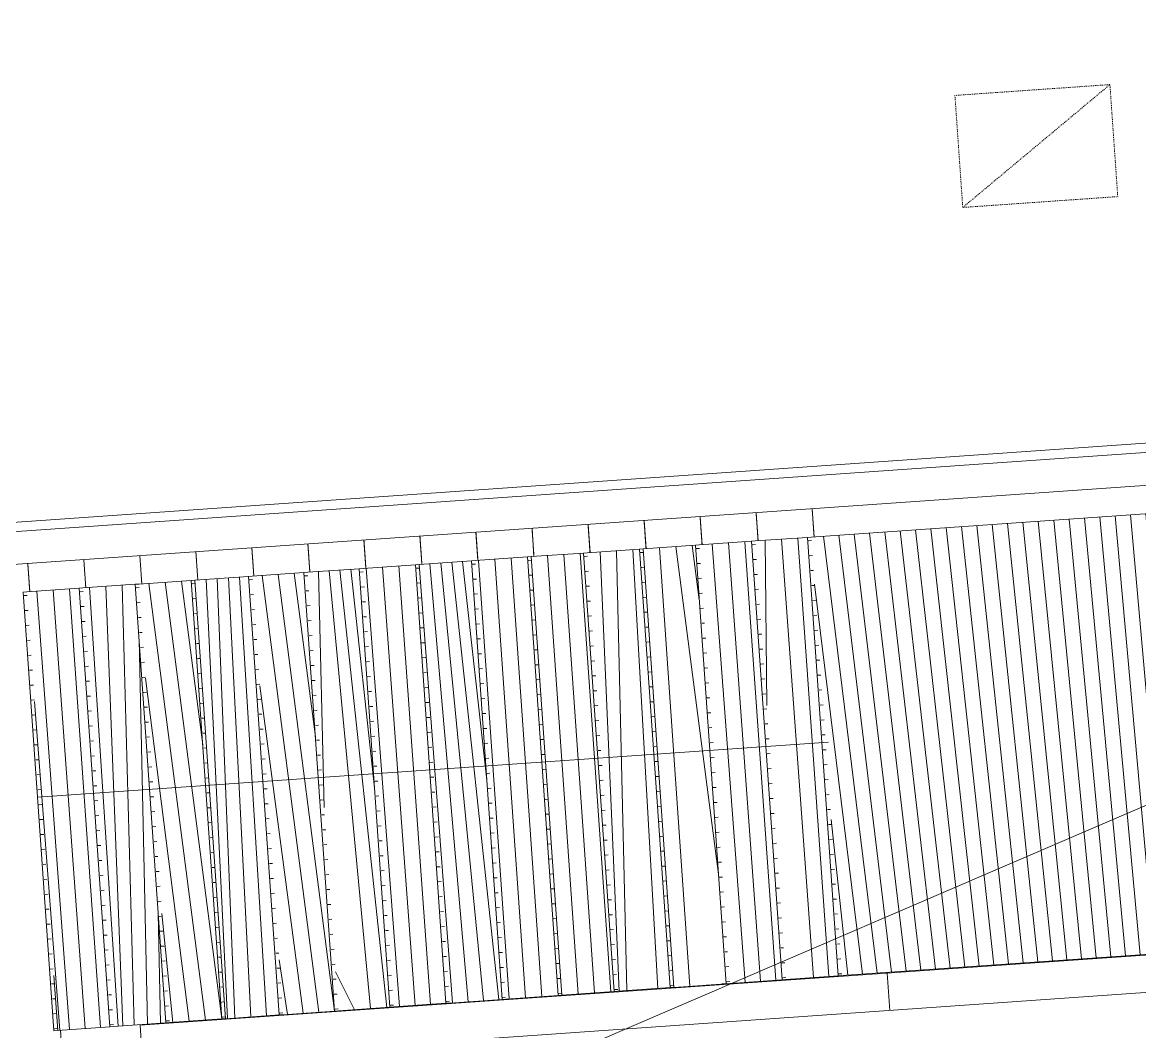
# Model space of a CAD drawing. Header units: millimetres. Extents: x 306 to 836129804, y -168137 to 818603917.
# Drawn here: x 833886409 to 833892377, y 817954050 to 817959443 of the extents above; entities that cross this region are included whole.
import ezdxf

# ---------------------------------------------------------------- set-up
doc = ezdxf.new("R2010")
doc.units = ezdxf.units.MM
doc.header["$LTSCALE"] = 3
doc.linetypes.add('Dash 1_16_', pattern=[3.175, 1.5875, -1.5875])
doc.linetypes.add('Overhead', pattern=[1.7999999999999998, 1.2, -0.6])
for name, color, linetype, lineweight in [('A-000-M_MASS', 251, 'Continuous', 13), ('A-010-M_LINE', 251, 'Continuous', 13), ('A-010-M_LINE_BEYOND', 251, 'Continuous', 13), ('A-242-M_STAIR', 251, 'Continuous', 13), ('A-340-M_RAILING', 251, 'Continuous', 13), ('A-770-ME_FFE_SA', 251, 'Continuous', 13), ('A-810-M_ROOMS', 251, 'Continuous', 13), ('Z-060-M_DETAIL', 253, 'Continuous', 5)]:
    doc.layers.add(name, color=color, linetype=linetype, lineweight=lineweight)
doc.layers.add('UAJ-00XREF', color=7, linetype='Continuous')
doc.layers.get('A-770-ME_FFE_SA').off()
pattern_1 = [(270, (-609.6, 28731.173), (80, 4.898587196589413e-15), [])]

# ---------------------------------------------------------------- blocks, each defined once
blk = doc.blocks.new('Top Rail Type - Top Rail_Internal_-14509061-0300')
at = {"layer": 'A-340-M_RAILING'}
for p, q in [((77300.37806078258, 31606.17304782708), (92817.04472744922, 31606.17304782708)), ((77350.37806078258, 31556.17304782708), (92817.04472744922, 31556.17304782708))]:
    blk.add_line(p, q, dxfattribs=at)
blk = doc.blocks.new('ARC_TFP_FS_HR_DISPLAY - ARC_TFP_FS_HR_800x600 _DEEP_-V5-0300')
at = {"layer": 'Z-060-M_DETAIL', "linetype": 'Dash 1_16_'}
for p, q in [((300.0000000000269, 29.99999999998654), (-299.9999999999745, 859.9999999999908)), ((300.0000000000254, 859.9999999999905), (-299.9999999999745, 859.9999999999894)), ((-299.9999999999745, 859.9999999999894), (-299.999999999973, 29.99999999998776)), ((300.0000000000269, 29.99999999998884), (300.0000000000254, 859.9999999999905)), ((-299.999999999973, 29.99999999998778), (300.0000000000269, 29.99999999998884))]:
    blk.add_line(p, q, dxfattribs=at)
blk = doc.blocks.new('FP_247-0300')
at = {"layer": 'A-000-M_MASS'}
for p, q in [((84833.07806416345, 31229.96327169451), (84833.07806416333, 28881.17304782884)), ((84837.28954155819, 31211.17304782883), (84853.07806416345, 31211.17304782883)), ((84837.28954155819, 31131.17304782885), (84853.07806416345, 31131.17304782885)), ((84837.28954155819, 31051.17304782887), (84853.07806416345, 31051.17304782887)), ((84837.28954155819, 30971.17304782885), (84853.07806416343, 30971.17304782885)), ((84837.28954155819, 30891.17304782883), (84853.07806416343, 30891.17304782883)), ((84837.28954155817, 30811.17304782885), (84853.07806416343, 30811.17304782885)), ((84837.28954155817, 30731.17304782883), (84853.07806416343, 30731.17304782883)), ((84837.28954155817, 30651.17304782882), (84853.07806416342, 30651.17304782882)), ((84837.28954155817, 30571.17304782884), (84853.07806416342, 30571.17304782884)), ((84837.28954155816, 30491.17304782886), (84853.07806416342, 30491.17304782886)), ((84837.28954155816, 30411.17304782884), (84853.07806416342, 30411.17304782884)), ((84837.28954155816, 30331.17304782886), (84853.07806416339, 30331.17304782886)), ((84837.28954155816, 30251.17304782884), (84853.07806416339, 30251.17304782884)), ((84837.28954155814, 30171.17304782886), (84853.07806416339, 30171.17304782882)), ((84837.28954155814, 30091.17304782884), (84853.07806416339, 30091.17304782884)), ((84837.28954155814, 30011.17304782882), (84853.07806416338, 30011.17304782882)), ((84837.28954155814, 29931.17304782884), (84853.07806416338, 29931.17304782884)), ((84837.28954155813, 29851.17304782886), (84853.07806416338, 29851.17304782886)), ((84837.28954155813, 29771.17304782884), (84853.07806416338, 29771.17304782884)), ((84837.28954155813, 29691.17304782886), (84853.07806416336, 29691.17304782886)), ((84837.28954155813, 29611.17304782884), (84853.07806416336, 29611.17304782884)), ((84837.28954155812, 29531.17304782883), (84853.07806416336, 29531.17304782883)), ((84837.28954155812, 29451.17304782885), (84853.07806416336, 29451.17304782885)), ((84837.28954155812, 29371.17304782883), (84853.07806416335, 29371.17304782883)), ((84837.28954155812, 29291.17304782882), (84853.07806416335, 29291.17304782882)), ((84837.28954155809, 29211.17304782883), (84853.07806416335, 29211.17304782883)), ((84837.28954155809, 29131.17304782885), (84853.07806416335, 29131.17304782885)), ((84837.28954155809, 29051.17304782883), (84853.07806416335, 29051.17304782883)), ((84837.28954155809, 28971.17304782885), (84853.07806416333, 28971.17304782885)), ((84837.28954155807, 28891.17304782884), (84853.07806416333, 28891.17304782884))]:
    blk.add_line(p, q, dxfattribs=at)
blk = doc.blocks.new('FP_248-0300')
at = {"layer": 'A-000-M_MASS'}
for p, q in [((85133.07806416343, 31229.96327169451), (85133.0780641633, 28881.17304782884)), ((85137.2895415582, 31211.17304782879), (85153.07806416345, 31211.17304782879)), ((85137.2895415582, 31131.17304782885), (85153.07806416343, 31131.17304782885)), ((85137.28954155817, 31051.17304782883), (85153.07806416343, 31051.17304782883)), ((85137.28954155817, 30971.17304782885), (85153.07806416343, 30971.17304782882)), ((85137.28954155817, 30891.17304782883), (85153.07806416343, 30891.17304782883)), ((85137.28954155817, 30811.17304782882), (85153.07806416342, 30811.17304782882)), ((85137.28954155816, 30731.17304782883), (85153.07806416342, 30731.17304782883)), ((85137.28954155816, 30651.17304782882), (85153.07806416342, 30651.17304782882)), ((85137.28954155816, 30571.1730478288), (85153.07806416342, 30571.1730478288)), ((85137.28954155816, 30491.17304782886), (85153.07806416339, 30491.17304782886)), ((85137.28954155816, 30411.17304782884), (85153.07806416339, 30411.17304782884)), ((85137.28954155814, 30331.17304782882), (85153.07806416339, 30331.17304782882)), ((85137.28954155814, 30251.17304782884), (85153.07806416339, 30251.17304782884)), ((85137.28954155814, 30171.17304782882), (85153.07806416338, 30171.17304782882)), ((85137.28954155814, 30091.1730478288), (85153.07806416338, 30091.1730478288)), ((85137.28954155813, 30011.17304782882), (85153.07806416338, 30011.17304782882)), ((85137.28954155813, 29931.17304782881), (85153.07806416338, 29931.17304782881)), ((85137.28954155813, 29851.17304782883), (85153.07806416336, 29851.17304782883)), ((85137.28954155813, 29771.17304782884), (85153.07806416336, 29771.17304782884)), ((85137.28954155812, 29691.17304782883), (85153.07806416336, 29691.17304782883)), ((85137.28954155812, 29611.17304782881), (85153.07806416336, 29611.17304782881)), ((85137.28954155812, 29531.17304782883), (85153.07806416335, 29531.17304782883)), ((85137.28954155812, 29451.17304782881), (85153.07806416335, 29451.17304782881)), ((85137.28954155812, 29371.1730478288), (85153.07806416335, 29371.1730478288)), ((85137.28954155812, 29291.17304782882), (85153.07806416335, 29291.17304782882)), ((85137.28954155812, 29211.17304782883), (85153.07806416333, 29211.17304782883)), ((85137.28954155812, 29131.17304782882), (85153.07806416333, 29131.17304782882)), ((85137.28954155809, 29051.17304782883), (85153.07806416333, 29051.17304782883)), ((85137.28954155809, 28971.17304782882), (85153.07806416333, 28971.17304782882)), ((85137.28954155809, 28891.1730478288), (85153.07806416329, 28891.1730478288))]:
    blk.add_line(p, q, dxfattribs=at)
blk = doc.blocks.new('FP_249-0300')
at = {"layer": 'A-000-M_MASS'}
for p, q in [((85433.07806416345, 31229.96327169451), (85433.07806416332, 28881.17304782884)), ((85437.28954155822, 31211.17304782879), (85453.07806416346, 31211.17304782879)), ((85437.28954155822, 31131.17304782881), (85453.07806416345, 31131.17304782881)), ((85437.2895415582, 31051.17304782883), (85453.07806416345, 31051.17304782883)), ((85437.2895415582, 30971.17304782882), (85453.07806416345, 30971.17304782882)), ((85437.2895415582, 30891.1730478288), (85453.07806416345, 30891.1730478288)), ((85437.2895415582, 30811.17304782882), (85453.07806416343, 30811.17304782882)), ((85437.28954155817, 30731.1730478288), (85453.07806416343, 30731.1730478288)), ((85437.28954155817, 30651.17304782878), (85453.07806416343, 30651.17304782878)), ((85437.28954155817, 30571.1730478288), (85453.07806416343, 30571.1730478288)), ((85437.28954155817, 30491.17304782882), (85453.07806416342, 30491.17304782882)), ((85437.28954155817, 30411.1730478288), (85453.07806416342, 30411.1730478288)), ((85437.28954155816, 30331.17304782882), (85453.07806416342, 30331.17304782882)), ((85437.28954155816, 30251.1730478288), (85453.07806416342, 30251.1730478288)), ((85437.28954155816, 30171.17304782879), (85453.0780641634, 30171.17304782879)), ((85437.28954155816, 30091.1730478288), (85453.0780641634, 30091.1730478288)), ((85437.28954155816, 30011.17304782879), (85453.0780641634, 30011.17304782879)), ((85437.28954155816, 29931.17304782877), (85453.0780641634, 29931.17304782877)), ((85437.28954155816, 29851.17304782883), (85453.07806416338, 29851.17304782883)), ((85437.28954155816, 29771.17304782881), (85453.07806416338, 29771.17304782881)), ((85437.28954155814, 29691.17304782879), (85453.07806416338, 29691.17304782879)), ((85437.28954155814, 29611.17304782881), (85453.07806416338, 29611.17304782881)), ((85437.28954155814, 29531.17304782879), (85453.07806416336, 29531.17304782879)), ((85437.28954155814, 29451.17304782881), (85453.07806416336, 29451.17304782881)), ((85437.28954155813, 29371.1730478288), (85453.07806416336, 29371.1730478288)), ((85437.28954155813, 29291.17304782878), (85453.07806416336, 29291.17304782878)), ((85437.28954155813, 29211.17304782883), (85453.07806416333, 29211.17304782883)), ((85437.28954155813, 29131.17304782882), (85453.07806416333, 29131.17304782882)), ((85437.28954155812, 29051.1730478288), (85453.07806416333, 29051.1730478288)), ((85437.28954155812, 28971.17304782882), (85453.07806416333, 28971.17304782882)), ((85437.28954155812, 28891.1730478288), (85453.07806416332, 28891.1730478288))]:
    blk.add_line(p, q, dxfattribs=at)
blk = doc.blocks.new('FP_250-0300')
at = {"layer": 'A-000-M_MASS'}
for p, q in [((85733.07806416342, 31229.96327169451), (85733.07806416332, 28881.17304782884)), ((85737.28954155822, 31211.17304782876), (85753.07806416345, 31211.17304782876)), ((85737.28954155822, 31131.17304782881), (85753.07806416343, 31131.17304782881)), ((85737.2895415582, 31051.1730478288), (85753.07806416343, 31051.1730478288)), ((85737.2895415582, 30971.17304782878), (85753.07806416343, 30971.17304782878)), ((85737.2895415582, 30891.1730478288), (85753.07806416343, 30891.1730478288)), ((85737.2895415582, 30811.17304782878), (85753.07806416342, 30811.17304782878)), ((85737.28954155819, 30731.1730478288), (85753.07806416342, 30731.1730478288)), ((85737.28954155819, 30651.17304782878), (85753.07806416342, 30651.17304782878)), ((85737.28954155819, 30571.17304782876), (85753.07806416342, 30571.17304782876)), ((85737.28954155819, 30491.17304782882), (85753.07806416338, 30491.17304782882)), ((85737.28954155819, 30411.1730478288), (85753.07806416338, 30411.1730478288)), ((85737.28954155816, 30331.17304782879), (85753.07806416338, 30331.17304782879)), ((85737.28954155816, 30251.1730478288), (85753.07806416338, 30251.1730478288)), ((85737.28954155816, 30171.17304782879), (85753.07806416336, 30171.17304782879)), ((85737.28954155816, 30091.17304782877), (85753.07806416336, 30091.17304782877)), ((85737.28954155814, 30011.17304782879), (85753.07806416336, 30011.17304782879)), ((85737.28954155814, 29931.17304782877), (85753.07806416336, 29931.17304782877)), ((85737.28954155814, 29851.17304782883), (85753.07806416335, 29851.17304782883)), ((85737.28954155814, 29771.17304782881), (85753.07806416335, 29771.17304782881)), ((85737.28954155813, 29691.17304782879), (85753.07806416335, 29691.17304782879)), ((85737.28954155813, 29611.17304782881), (85753.07806416335, 29611.17304782881)), ((85737.28954155813, 29531.17304782879), (85753.07806416333, 29531.17304782879)), ((85737.28954155813, 29451.17304782878), (85753.07806416333, 29451.17304782878)), ((85737.28954155812, 29371.1730478288), (85753.07806416333, 29371.1730478288)), ((85737.28954155812, 29291.17304782878), (85753.07806416333, 29291.17304782878)), ((85737.28954155812, 29211.1730478288), (85753.07806416332, 29211.1730478288)), ((85737.28954155812, 29131.17304782882), (85753.07806416332, 29131.17304782882)), ((85737.2895415581, 29051.1730478288), (85753.07806416332, 29051.1730478288)), ((85737.2895415581, 28971.17304782878), (85753.07806416332, 28971.17304782878)), ((85737.2895415581, 28891.1730478288), (85753.07806416329, 28891.1730478288))]:
    blk.add_line(p, q, dxfattribs=at)
blk = doc.blocks.new('FP_251-0300')
at = {"layer": 'A-000-M_MASS'}
for p, q in [((86040.17576531287, 31229.96327169451), (86040.17576531274, 28881.1730478288)), ((86044.38724270764, 31211.17304782876), (86060.17576531289, 31211.17304782876)), ((86044.38724270764, 31131.17304782878), (86060.17576531286, 31131.17304782878)), ((86044.38724270763, 31051.1730478288), (86060.17576531286, 31051.1730478288)), ((86044.38724270763, 30971.17304782878), (86060.17576531286, 30971.17304782878)), ((86044.38724270763, 30891.17304782876), (86060.17576531286, 30891.17304782876)), ((86044.38724270763, 30811.17304782878), (86060.17576531284, 30811.17304782878)), ((86044.38724270761, 30731.17304782876), (86060.17576531284, 30731.17304782876)), ((86044.38724270761, 30651.17304782878), (86060.17576531284, 30651.17304782878)), ((86044.38724270761, 30571.17304782876), (86060.17576531284, 30571.17304782876)), ((86044.38724270761, 30491.17304782878), (86060.17576531283, 30491.17304782878)), ((86044.38724270761, 30411.1730478288), (86060.17576531283, 30411.1730478288)), ((86044.3872427076, 30331.17304782879), (86060.17576531283, 30331.17304782879)), ((86044.3872427076, 30251.17304782877), (86060.17576531283, 30251.17304782877)), ((86044.3872427076, 30171.17304782879), (86060.17576531282, 30171.17304782879)), ((86044.3872427076, 30091.17304782877), (86060.17576531282, 30091.17304782877)), ((86044.38724270757, 30011.17304782875), (86060.17576531282, 30011.17304782875)), ((86044.38724270757, 29931.17304782877), (86060.17576531282, 29931.17304782877)), ((86044.38724270757, 29851.17304782879), (86060.1757653128, 29851.17304782879)), ((86044.38724270757, 29771.17304782878), (86060.1757653128, 29771.17304782878)), ((86044.38724270755, 29691.17304782879), (86060.1757653128, 29691.17304782879)), ((86044.38724270755, 29611.17304782878), (86060.1757653128, 29611.17304782878)), ((86044.38724270755, 29531.17304782876), (86060.17576531277, 29531.17304782876)), ((86044.38724270755, 29451.17304782878), (86060.17576531277, 29451.17304782878)), ((86044.38724270753, 29371.17304782876), (86060.17576531277, 29371.17304782876)), ((86044.38724270753, 29291.17304782875), (86060.17576531277, 29291.17304782875)), ((86044.38724270753, 29211.1730478288), (86060.17576531276, 29211.1730478288)), ((86044.38724270753, 29131.17304782878), (86060.17576531276, 29131.17304782878)), ((86044.38724270751, 29051.17304782876), (86060.17576531276, 29051.17304782876)), ((86044.38724270751, 28971.17304782878), (86060.17576531276, 28971.17304782878)), ((86044.38724270751, 28891.17304782877), (86060.17576531274, 28891.17304782877))]:
    blk.add_line(p, q, dxfattribs=at)
blk = doc.blocks.new('FP_252-0300')
at = {"layer": 'A-000-M_MASS'}
for p, q in [((86336.61359806938, 31229.96327169451), (86336.61359806923, 28881.1730478288)), ((86340.82507546413, 31211.17304782876), (86356.6135980694, 31211.17304782876)), ((86340.82507546413, 31131.17304782878), (86356.61359806938, 31131.17304782878)), ((86340.82507546413, 31051.17304782876), (86356.61359806938, 31051.17304782876)), ((86340.82507546413, 30971.17304782878), (86356.61359806938, 30971.17304782878)), ((86340.82507546413, 30891.17304782876), (86356.61359806938, 30891.17304782876)), ((86340.82507546413, 30811.17304782875), (86356.61359806935, 30811.17304782875)), ((86340.82507546412, 30731.17304782876), (86356.61359806935, 30731.17304782876)), ((86340.82507546412, 30651.17304782875), (86356.61359806935, 30651.17304782875)), ((86340.82507546412, 30571.17304782873), (86356.61359806935, 30571.17304782873)), ((86340.82507546412, 30491.17304782878), (86356.61359806934, 30491.17304782878)), ((86340.82507546412, 30411.17304782877), (86356.61359806934, 30411.17304782877)), ((86340.8250754641, 30331.17304782875), (86356.61359806934, 30331.17304782875)), ((86340.8250754641, 30251.17304782877), (86356.61359806934, 30251.17304782877)), ((86340.8250754641, 30171.17304782875), (86356.61359806932, 30171.17304782875)), ((86340.8250754641, 30091.17304782874), (86356.61359806932, 30091.17304782874)), ((86340.82507546409, 30011.17304782875), (86356.61359806932, 30011.17304782875)), ((86340.82507546409, 29931.17304782874), (86356.61359806932, 29931.17304782874)), ((86340.82507546409, 29851.17304782876), (86356.6135980693, 29851.17304782876)), ((86340.82507546409, 29771.17304782878), (86356.6135980693, 29771.17304782878)), ((86340.82507546408, 29691.17304782876), (86356.6135980693, 29691.17304782876)), ((86340.82507546408, 29611.17304782874), (86356.6135980693, 29611.17304782874)), ((86340.82507546408, 29531.17304782876), (86356.61359806929, 29531.17304782876)), ((86340.82507546408, 29451.17304782874), (86356.61359806929, 29451.17304782874)), ((86340.82507546405, 29371.17304782873), (86356.61359806929, 29371.17304782873)), ((86340.82507546405, 29291.17304782875), (86356.61359806929, 29291.17304782875)), ((86340.82507546405, 29211.17304782876), (86356.61359806925, 29211.17304782876)), ((86340.82507546405, 29131.17304782878), (86356.61359806925, 29131.17304782878)), ((86340.82507546403, 29051.17304782876), (86356.61359806925, 29051.17304782876)), ((86340.82507546403, 28971.17304782875), (86356.61359806925, 28971.17304782875)), ((86340.82507546403, 28891.17304782877), (86356.61359806923, 28891.17304782877))]:
    blk.add_line(p, q, dxfattribs=at)
blk = doc.blocks.new('FP_253-0300')
at = {"layer": 'A-000-M_MASS'}
for p, q in [((86633.07806416345, 31229.96327169451), (86633.07806416332, 28881.17304782877)), ((86637.28954155822, 31211.17304782872), (86653.07806416343, 31211.17304782872)), ((86637.28954155822, 31131.17304782874), (86653.07806416343, 31131.17304782874)), ((86637.2895415582, 31051.17304782876), (86653.07806416343, 31051.17304782876)), ((86637.2895415582, 30971.17304782875), (86653.07806416343, 30971.17304782875)), ((86637.2895415582, 30891.17304782873), (86653.07806416343, 30891.17304782873)), ((86637.2895415582, 30811.17304782875), (86653.07806416342, 30811.17304782875)), ((86637.28954155819, 30731.17304782873), (86653.07806416342, 30731.17304782873)), ((86637.28954155819, 30651.17304782875), (86653.07806416342, 30651.17304782871)), ((86637.28954155819, 30571.17304782873), (86653.07806416342, 30571.17304782873)), ((86637.28954155819, 30491.17304782875), (86653.0780641634, 30491.17304782875)), ((86637.28954155819, 30411.17304782877), (86653.0780641634, 30411.17304782877)), ((86637.28954155817, 30331.17304782875), (86653.0780641634, 30331.17304782875)), ((86637.28954155817, 30251.17304782874), (86653.0780641634, 30251.17304782874)), ((86637.28954155817, 30171.17304782875), (86653.07806416339, 30171.17304782875)), ((86637.28954155817, 30091.17304782874), (86653.07806416339, 30091.17304782874)), ((86637.28954155814, 30011.17304782872), (86653.07806416339, 30011.17304782872)), ((86637.28954155814, 29931.17304782874), (86653.07806416339, 29931.17304782874)), ((86637.28954155814, 29851.17304782876), (86653.07806416336, 29851.17304782876)), ((86637.28954155814, 29771.17304782874), (86653.07806416336, 29771.17304782874)), ((86637.28954155813, 29691.17304782876), (86653.07806416336, 29691.17304782876)), ((86637.28954155813, 29611.17304782874), (86653.07806416336, 29611.17304782874)), ((86637.28954155813, 29531.17304782876), (86653.07806416335, 29531.17304782876)), ((86637.28954155813, 29451.17304782874), (86653.07806416335, 29451.17304782874)), ((86637.28954155812, 29371.17304782873), (86653.07806416335, 29371.17304782873)), ((86637.28954155812, 29291.17304782875), (86653.07806416335, 29291.17304782875)), ((86637.28954155812, 29211.17304782876), (86653.07806416333, 29211.17304782876)), ((86637.28954155812, 29131.17304782875), (86653.07806416333, 29131.17304782875)), ((86637.2895415581, 29051.17304782876), (86653.07806416333, 29051.17304782876)), ((86637.2895415581, 28971.17304782875), (86653.07806416333, 28971.17304782875)), ((86637.2895415581, 28891.17304782873), (86653.07806416332, 28891.17304782873))]:
    blk.add_line(p, q, dxfattribs=at)
blk = doc.blocks.new('FP_254-0300')
at = {"layer": 'A-000-M_MASS'}
for p, q in [((86933.07806416342, 31229.96327169451), (86933.0780641633, 28881.17304782877)), ((86937.2895415582, 31211.17304782872), (86953.07806416343, 31211.17304782872)), ((86937.2895415582, 31131.17304782874), (86953.07806416342, 31131.17304782874)), ((86937.28954155819, 31051.17304782873), (86953.07806416342, 31051.17304782873)), ((86937.28954155819, 30971.17304782875), (86953.07806416342, 30971.17304782875)), ((86937.28954155819, 30891.17304782873), (86953.07806416342, 30891.17304782873)), ((86937.28954155819, 30811.17304782871), (86953.0780641634, 30811.17304782871)), ((86937.28954155817, 30731.17304782873), (86953.0780641634, 30731.17304782873)), ((86937.28954155817, 30651.17304782871), (86953.0780641634, 30651.17304782871)), ((86937.28954155817, 30571.1730478287), (86953.0780641634, 30571.1730478287)), ((86937.28954155817, 30491.17304782875), (86953.07806416339, 30491.17304782875)), ((86937.28954155817, 30411.17304782873), (86953.07806416339, 30411.17304782873)), ((86937.28954155814, 30331.17304782875), (86953.07806416339, 30331.17304782875)), ((86937.28954155814, 30251.17304782874), (86953.07806416339, 30251.17304782874)), ((86937.28954155814, 30171.17304782872), (86953.07806416338, 30171.17304782872)), ((86937.28954155814, 30091.17304782874), (86953.07806416338, 30091.17304782874)), ((86937.28954155813, 30011.17304782872), (86953.07806416338, 30011.17304782872)), ((86937.28954155813, 29931.1730478287), (86953.07806416338, 29931.1730478287)), ((86937.28954155813, 29851.17304782876), (86953.07806416335, 29851.17304782876)), ((86937.28954155813, 29771.17304782874), (86953.07806416335, 29771.17304782874)), ((86937.28954155812, 29691.17304782872), (86953.07806416335, 29691.17304782872)), ((86937.28954155812, 29611.17304782874), (86953.07806416335, 29611.17304782874)), ((86937.28954155812, 29531.17304782872), (86953.07806416333, 29531.17304782872)), ((86937.28954155812, 29451.17304782871), (86953.07806416333, 29451.17304782871)), ((86937.2895415581, 29371.17304782873), (86953.07806416333, 29371.17304782873)), ((86937.2895415581, 29291.17304782871), (86953.07806416333, 29291.17304782871)), ((86937.2895415581, 29211.17304782873), (86953.07806416332, 29211.17304782873)), ((86937.2895415581, 29131.17304782875), (86953.07806416332, 29131.17304782875)), ((86937.28954155809, 29051.17304782873), (86953.07806416332, 29051.17304782873)), ((86937.28954155809, 28971.17304782871), (86953.07806416332, 28971.17304782871)), ((86937.28954155809, 28891.17304782873), (86953.0780641633, 28891.17304782873))]:
    blk.add_line(p, q, dxfattribs=at)
blk = doc.blocks.new('FP_255-0300')
at = {"layer": 'A-000-M_MASS'}
for p, q in [((87233.07806416345, 31229.96327169451), (87233.07806416332, 28881.17304782874)), ((87237.28954155822, 31211.17304782872), (87253.07806416346, 31211.17304782872)), ((87237.28954155822, 31131.17304782874), (87253.07806416343, 31131.17304782874)), ((87237.2895415582, 31051.17304782873), (87253.07806416343, 31051.17304782873)), ((87237.2895415582, 30971.17304782871), (87253.07806416343, 30971.17304782871)), ((87237.2895415582, 30891.17304782873), (87253.07806416343, 30891.17304782873)), ((87237.2895415582, 30811.17304782871), (87253.07806416342, 30811.17304782871)), ((87237.28954155819, 30731.1730478287), (87253.07806416342, 30731.1730478287)), ((87237.28954155819, 30651.17304782871), (87253.07806416342, 30651.17304782871)), ((87237.28954155819, 30571.1730478287), (87253.07806416342, 30571.1730478287)), ((87237.28954155819, 30491.17304782871), (87253.0780641634, 30491.17304782871)), ((87237.28954155819, 30411.17304782873), (87253.0780641634, 30411.17304782873)), ((87237.28954155817, 30331.17304782872), (87253.0780641634, 30331.17304782872)), ((87237.28954155817, 30251.1730478287), (87253.0780641634, 30251.1730478287)), ((87237.28954155817, 30171.17304782872), (87253.07806416339, 30171.17304782872)), ((87237.28954155817, 30091.1730478287), (87253.07806416339, 30091.1730478287)), ((87237.28954155816, 30011.17304782868), (87253.07806416339, 30011.17304782868)), ((87237.28954155816, 29931.1730478287), (87253.07806416339, 29931.1730478287)), ((87237.28954155816, 29851.17304782872), (87253.07806416338, 29851.17304782872)), ((87237.28954155816, 29771.17304782871), (87253.07806416338, 29771.17304782871)), ((87237.28954155813, 29691.17304782872), (87253.07806416338, 29691.17304782872)), ((87237.28954155813, 29611.17304782871), (87253.07806416338, 29611.17304782871)), ((87237.28954155813, 29531.17304782869), (87253.07806416335, 29531.17304782869)), ((87237.28954155813, 29451.17304782871), (87253.07806416335, 29451.17304782871)), ((87237.28954155812, 29371.17304782869), (87253.07806416335, 29371.17304782869)), ((87237.28954155812, 29291.17304782868), (87253.07806416335, 29291.17304782868)), ((87237.28954155812, 29211.17304782873), (87253.07806416333, 29211.17304782873)), ((87237.28954155812, 29131.17304782871), (87253.07806416333, 29131.17304782871)), ((87237.2895415581, 29051.17304782873), (87253.07806416333, 29051.17304782873)), ((87237.2895415581, 28971.17304782871), (87253.07806416333, 28971.17304782871)), ((87237.2895415581, 28891.1730478287), (87253.07806416332, 28891.1730478287))]:
    blk.add_line(p, q, dxfattribs=at)
blk = doc.blocks.new('FP_256-0300')
at = {"layer": 'A-000-M_MASS'}
for p, q in [((87533.07806416343, 31229.96327169451), (87533.0780641633, 28881.17304782874)), ((87537.2895415582, 31211.17304782872), (87553.07806416343, 31211.17304782872)), ((87537.2895415582, 31131.17304782871), (87553.07806416342, 31131.17304782871)), ((87537.28954155819, 31051.17304782869), (87553.07806416342, 31051.17304782869)), ((87537.28954155819, 30971.17304782871), (87553.07806416342, 30971.17304782871)), ((87537.28954155819, 30891.17304782869), (87553.07806416342, 30891.17304782869)), ((87537.28954155819, 30811.17304782868), (87553.0780641634, 30811.17304782868)), ((87537.28954155817, 30731.1730478287), (87553.0780641634, 30731.1730478287)), ((87537.28954155817, 30651.17304782868), (87553.0780641634, 30651.17304782868)), ((87537.28954155817, 30571.1730478287), (87553.0780641634, 30571.1730478287)), ((87537.28954155817, 30491.17304782871), (87553.07806416339, 30491.17304782871)), ((87537.28954155817, 30411.1730478287), (87553.07806416339, 30411.1730478287)), ((87537.28954155816, 30331.17304782868), (87553.07806416339, 30331.17304782868)), ((87537.28954155816, 30251.1730478287), (87553.07806416339, 30251.1730478287)), ((87537.28954155816, 30171.17304782868), (87553.07806416338, 30171.17304782868)), ((87537.28954155816, 30091.17304782867), (87553.07806416338, 30091.17304782867)), ((87537.28954155813, 30011.17304782868), (87553.07806416338, 30011.17304782868)), ((87537.28954155813, 29931.17304782867), (87553.07806416338, 29931.17304782867)), ((87537.28954155813, 29851.17304782872), (87553.07806416335, 29851.17304782872)), ((87537.28954155813, 29771.17304782871), (87553.07806416335, 29771.17304782871)), ((87537.28954155812, 29691.17304782869), (87553.07806416335, 29691.17304782869)), ((87537.28954155812, 29611.17304782871), (87553.07806416335, 29611.17304782871)), ((87537.28954155812, 29531.17304782869), (87553.07806416333, 29531.17304782869)), ((87537.28954155812, 29451.17304782867), (87553.07806416333, 29451.17304782867)), ((87537.2895415581, 29371.17304782869), (87553.07806416333, 29371.17304782869)), ((87537.2895415581, 29291.17304782868), (87553.07806416333, 29291.17304782868)), ((87537.2895415581, 29211.1730478287), (87553.07806416332, 29211.1730478287)), ((87537.2895415581, 29131.17304782871), (87553.07806416332, 29131.17304782871)), ((87537.28954155809, 29051.1730478287), (87553.07806416332, 29051.1730478287)), ((87537.28954155809, 28971.17304782871), (87553.07806416332, 28971.17304782868)), ((87537.28954155809, 28891.1730478287), (87553.0780641633, 28891.1730478287))]:
    blk.add_line(p, q, dxfattribs=at)
blk = doc.blocks.new('FP_257-0300')
at = {"layer": 'A-000-M_MASS'}
for p, q in [((87833.07806416343, 31229.96327169451), (87833.0780641633, 28881.1730478287)), ((87837.2895415582, 31211.17304782869), (87853.07806416345, 31211.17304782869)), ((87837.2895415582, 31131.17304782867), (87853.07806416342, 31131.17304782867)), ((87837.28954155819, 31051.17304782869), (87853.07806416342, 31051.17304782869)), ((87837.28954155819, 30971.17304782867), (87853.07806416342, 30971.17304782867)), ((87837.28954155819, 30891.17304782866), (87853.07806416342, 30891.17304782866)), ((87837.28954155819, 30811.17304782868), (87853.0780641634, 30811.17304782868)), ((87837.28954155817, 30731.17304782866), (87853.0780641634, 30731.17304782866)), ((87837.28954155817, 30651.17304782868), (87853.0780641634, 30651.17304782868)), ((87837.28954155817, 30571.1730478287), (87853.0780641634, 30571.1730478287)), ((87837.28954155817, 30491.17304782868), (87853.07806416339, 30491.17304782868)), ((87837.28954155817, 30411.1730478287), (87853.07806416339, 30411.1730478287)), ((87837.28954155816, 30331.17304782868), (87853.07806416339, 30331.17304782868)), ((87837.28954155816, 30251.17304782867), (87853.07806416339, 30251.17304782867)), ((87837.28954155816, 30171.17304782868), (87853.07806416338, 30171.17304782868)), ((87837.28954155816, 30091.17304782867), (87853.07806416338, 30091.17304782867)), ((87837.28954155813, 30011.17304782865), (87853.07806416338, 30011.17304782865)), ((87837.28954155813, 29931.17304782867), (87853.07806416338, 29931.17304782867)), ((87837.28954155813, 29851.17304782869), (87853.07806416336, 29851.17304782869)), ((87837.28954155813, 29771.17304782871), (87853.07806416336, 29771.17304782867)), ((87837.28954155812, 29691.17304782869), (87853.07806416336, 29691.17304782869)), ((87837.28954155812, 29611.17304782867), (87853.07806416336, 29611.17304782867)), ((87837.28954155812, 29531.17304782869), (87853.07806416333, 29531.17304782869)), ((87837.28954155812, 29451.17304782867), (87853.07806416333, 29451.17304782867)), ((87837.2895415581, 29371.17304782866), (87853.07806416333, 29371.17304782866)), ((87837.2895415581, 29291.17304782868), (87853.07806416333, 29291.17304782868)), ((87837.2895415581, 29211.1730478287), (87853.07806416332, 29211.1730478287)), ((87837.2895415581, 29131.17304782868), (87853.07806416332, 29131.17304782868)), ((87837.28954155809, 29051.1730478287), (87853.07806416332, 29051.1730478287)), ((87837.28954155809, 28971.17304782868), (87853.07806416332, 28971.17304782868)), ((87837.28954155809, 28891.17304782866), (87853.0780641633, 28891.17304782866))]:
    blk.add_line(p, q, dxfattribs=at)
blk = doc.blocks.new('FP_258-0300')
at = {"layer": 'A-000-M_MASS'}
for p, q in [((88133.07806416345, 31229.96327169451), (88133.07806416333, 28881.1730478287)), ((88137.28954155822, 31211.17304782869), (88153.07806416346, 31211.17304782869)), ((88137.28954155822, 31131.17304782867), (88153.07806416345, 31131.17304782867)), ((88137.2895415582, 31051.17304782869), (88153.07806416345, 31051.17304782869)), ((88137.2895415582, 30971.17304782867), (88153.07806416345, 30971.17304782867)), ((88137.2895415582, 30891.17304782866), (88153.07806416345, 30891.17304782866)), ((88137.2895415582, 30811.17304782868), (88153.07806416342, 30811.17304782868)), ((88137.28954155819, 30731.17304782866), (88153.07806416342, 30731.17304782866)), ((88137.28954155819, 30651.17304782864), (88153.07806416342, 30651.17304782864)), ((88137.28954155819, 30571.1730478287), (88153.07806416342, 30571.1730478287)), ((88137.28954155819, 30491.17304782868), (88153.0780641634, 30491.17304782868)), ((88137.28954155819, 30411.17304782866), (88153.0780641634, 30411.17304782866)), ((88137.28954155817, 30331.17304782868), (88153.0780641634, 30331.17304782868)), ((88137.28954155817, 30251.17304782867), (88153.0780641634, 30251.17304782867)), ((88137.28954155817, 30171.17304782865), (88153.07806416339, 30171.17304782865)), ((88137.28954155817, 30091.17304782867), (88153.07806416339, 30091.17304782867)), ((88137.28954155816, 30011.17304782865), (88153.07806416339, 30011.17304782865)), ((88137.28954155816, 29931.17304782867), (88153.07806416339, 29931.17304782867)), ((88137.28954155816, 29851.17304782869), (88153.07806416338, 29851.17304782869)), ((88137.28954155816, 29771.17304782867), (88153.07806416338, 29771.17304782867)), ((88137.28954155814, 29691.17304782866), (88153.07806416338, 29691.17304782866)), ((88137.28954155814, 29611.17304782867), (88153.07806416338, 29611.17304782867)), ((88137.28954155814, 29531.17304782866), (88153.07806416336, 29531.17304782866)), ((88137.28954155814, 29451.17304782864), (88153.07806416336, 29451.17304782864)), ((88137.28954155812, 29371.17304782866), (88153.07806416336, 29371.17304782866)), ((88137.28954155812, 29291.17304782864), (88153.07806416336, 29291.17304782864)), ((88137.28954155812, 29211.17304782866), (88153.07806416333, 29211.17304782866)), ((88137.28954155812, 29131.17304782868), (88153.07806416333, 29131.17304782868)), ((88137.2895415581, 29051.17304782866), (88153.07806416333, 29051.17304782866)), ((88137.2895415581, 28971.17304782868), (88153.07806416333, 28971.17304782864)), ((88137.2895415581, 28891.17304782866), (88153.07806416332, 28891.17304782866))]:
    blk.add_line(p, q, dxfattribs=at)
blk = doc.blocks.new('FP_259-0300')
at = {"layer": 'A-000-M_MASS'}
for p, q in [((88433.07806416343, 31229.96327169451), (88433.0780641633, 28881.17304782867)), ((88437.2895415582, 31211.17304782866), (88453.07806416345, 31211.17304782866)), ((88437.2895415582, 31131.17304782867), (88453.07806416342, 31131.17304782867)), ((88437.28954155819, 31051.17304782866), (88453.07806416342, 31051.17304782866)), ((88437.28954155819, 30971.17304782864), (88453.07806416342, 30971.17304782864)), ((88437.28954155819, 30891.17304782866), (88453.07806416342, 30891.17304782866)), ((88437.28954155819, 30811.17304782864), (88453.0780641634, 30811.17304782864)), ((88437.28954155817, 30731.17304782863), (88453.0780641634, 30731.17304782863)), ((88437.28954155817, 30651.17304782864), (88453.0780641634, 30651.17304782864)), ((88437.28954155817, 30571.17304782866), (88453.0780641634, 30571.17304782866)), ((88437.28954155817, 30491.17304782864), (88453.07806416339, 30491.17304782864)), ((88437.28954155817, 30411.17304782866), (88453.07806416339, 30411.17304782866)), ((88437.28954155816, 30331.17304782865), (88453.07806416339, 30331.17304782865)), ((88437.28954155816, 30251.17304782863), (88453.07806416339, 30251.17304782863)), ((88437.28954155816, 30171.17304782865), (88453.07806416338, 30171.17304782865)), ((88437.28954155816, 30091.17304782863), (88453.07806416338, 30091.17304782863)), ((88437.28954155814, 30011.17304782862), (88453.07806416338, 30011.17304782862)), ((88437.28954155814, 29931.17304782867), (88453.07806416338, 29931.17304782867)), ((88437.28954155814, 29851.17304782865), (88453.07806416336, 29851.17304782865)), ((88437.28954155814, 29771.17304782864), (88453.07806416336, 29771.17304782864)), ((88437.28954155812, 29691.17304782866), (88453.07806416336, 29691.17304782866)), ((88437.28954155812, 29611.17304782864), (88453.07806416336, 29611.17304782864)), ((88437.28954155812, 29531.17304782866), (88453.07806416335, 29531.17304782866)), ((88437.28954155812, 29451.17304782864), (88453.07806416335, 29451.17304782864)), ((88437.2895415581, 29371.17304782862), (88453.07806416335, 29371.17304782862)), ((88437.2895415581, 29291.17304782864), (88453.07806416335, 29291.17304782864)), ((88437.2895415581, 29211.17304782866), (88453.07806416332, 29211.17304782866)), ((88437.2895415581, 29131.17304782864), (88453.07806416332, 29131.17304782864)), ((88437.28954155809, 29051.17304782866), (88453.07806416332, 29051.17304782866)), ((88437.28954155809, 28971.17304782864), (88453.07806416332, 28971.17304782864)), ((88437.28954155809, 28891.17304782863), (88453.0780641633, 28891.17304782863))]:
    blk.add_line(p, q, dxfattribs=at)
blk = doc.blocks.new('FP_260-0300')
at = {"layer": 'A-000-M_MASS'}
for p, q in [((88733.07806416342, 31229.96327169451), (88733.07806416329, 28881.17304782867)), ((88737.28954155819, 31211.17304782866), (88753.07806416343, 31211.17304782866)), ((88737.28954155819, 31131.17304782864), (88753.0780641634, 31131.17304782864)), ((88737.28954155817, 31051.17304782862), (88753.0780641634, 31051.17304782862)), ((88737.28954155817, 30971.17304782864), (88753.0780641634, 30971.17304782864)), ((88737.28954155817, 30891.17304782862), (88753.0780641634, 30891.17304782862)), ((88737.28954155817, 30811.17304782861), (88753.07806416339, 30811.17304782861)), ((88737.28954155816, 30731.17304782863), (88753.07806416339, 30731.17304782863)), ((88737.28954155816, 30651.17304782861), (88753.07806416339, 30651.17304782861)), ((88737.28954155816, 30571.17304782863), (88753.07806416339, 30571.17304782863)), ((88737.28954155816, 30491.17304782864), (88753.07806416338, 30491.17304782864)), ((88737.28954155816, 30411.17304782863), (88753.07806416338, 30411.17304782863)), ((88737.28954155814, 30331.17304782865), (88753.07806416338, 30331.17304782865)), ((88737.28954155814, 30251.17304782863), (88753.07806416338, 30251.17304782863)), ((88737.28954155814, 30171.17304782862), (88753.07806416336, 30171.17304782862)), ((88737.28954155814, 30091.17304782863), (88753.07806416336, 30091.17304782863)), ((88737.28954155813, 30011.17304782862), (88753.07806416336, 30011.17304782862)), ((88737.28954155813, 29931.17304782863), (88753.07806416336, 29931.17304782863)), ((88737.28954155813, 29851.17304782865), (88753.07806416335, 29851.17304782865)), ((88737.28954155813, 29771.17304782864), (88753.07806416335, 29771.17304782864)), ((88737.2895415581, 29691.17304782862), (88753.07806416335, 29691.17304782862)), ((88737.2895415581, 29611.17304782864), (88753.07806416335, 29611.17304782864)), ((88737.2895415581, 29531.17304782862), (88753.07806416332, 29531.17304782862)), ((88737.2895415581, 29451.17304782864), (88753.07806416332, 29451.17304782864)), ((88737.28954155809, 29371.17304782862), (88753.07806416332, 29371.17304782862)), ((88737.28954155809, 29291.17304782864), (88753.07806416332, 29291.17304782864)), ((88737.28954155809, 29211.17304782866), (88753.0780641633, 29211.17304782866)), ((88737.28954155809, 29131.17304782864), (88753.0780641633, 29131.17304782864)), ((88737.28954155807, 29051.17304782863), (88753.0780641633, 29051.17304782863)), ((88737.28954155807, 28971.17304782864), (88753.0780641633, 28971.17304782864)), ((88737.28954155807, 28891.17304782863), (88753.07806416329, 28891.17304782863))]:
    blk.add_line(p, q, dxfattribs=at)
blk = doc.blocks.new('FP_274-0300')
at = {"layer": 'A-000-M_MASS'}
for p, q in [((89033.3912802311, 31229.96327169451), (89033.39128023098, 28881.17304782863)), ((89037.60275762588, 31211.17304782862), (89053.39128023111, 31211.17304782862)), ((89037.60275762588, 31131.17304782864), (89053.3912802311, 31131.17304782864)), ((89037.60275762586, 31051.17304782862), (89053.3912802311, 31051.17304782862)), ((89037.60275762586, 30971.1730478286), (89053.3912802311, 30971.1730478286)), ((89037.60275762586, 30891.17304782862), (89053.3912802311, 30891.17304782862)), ((89037.60275762586, 30811.17304782861), (89053.39128023108, 30811.17304782861)), ((89037.60275762583, 30731.17304782863), (89053.39128023108, 30731.17304782863)), ((89037.60275762583, 30651.17304782861), (89053.39128023108, 30651.17304782861)), ((89037.60275762583, 30571.17304782863), (89053.39128023108, 30571.17304782863)), ((89037.60275762583, 30491.17304782864), (89053.39128023105, 30491.17304782864)), ((89037.60275762583, 30411.17304782863), (89053.39128023105, 30411.17304782863)), ((89037.60275762582, 30331.17304782861), (89053.39128023105, 30331.17304782861)), ((89037.60275762582, 30251.17304782863), (89053.39128023105, 30251.17304782863)), ((89037.60275762582, 30171.17304782862), (89053.39128023104, 30171.17304782862)), ((89037.60275762582, 30091.1730478286), (89053.39128023104, 30091.1730478286)), ((89037.6027576258, 30011.17304782862), (89053.39128023104, 30011.17304782862)), ((89037.6027576258, 29931.17304782863), (89053.39128023104, 29931.17304782863)), ((89037.6027576258, 29851.17304782862), (89053.39128023102, 29851.17304782862)), ((89037.6027576258, 29771.17304782864), (89053.39128023102, 29771.17304782864)), ((89037.60275762579, 29691.17304782862), (89053.39128023102, 29691.17304782862)), ((89037.60275762579, 29611.1730478286), (89053.39128023102, 29611.1730478286)), ((89037.60275762579, 29531.17304782862), (89053.39128023101, 29531.17304782862)), ((89037.60275762579, 29451.1730478286), (89053.39128023101, 29451.1730478286)), ((89037.60275762578, 29371.17304782859), (89053.39128023101, 29371.17304782859)), ((89037.60275762578, 29291.17304782864), (89053.39128023101, 29291.17304782864)), ((89037.60275762578, 29211.17304782863), (89053.391280231, 29211.17304782863)), ((89037.60275762578, 29131.17304782861), (89053.391280231, 29131.17304782861)), ((89037.60275762578, 29051.17304782863), (89053.391280231, 29051.17304782863)), ((89037.60275762578, 28971.17304782861), (89053.391280231, 28971.17304782861)), ((89037.60275762578, 28891.17304782859), (89053.39128023098, 28891.17304782859))]:
    blk.add_line(p, q, dxfattribs=at)
blk = doc.blocks.new('MML STAIRS_TIMBER COVER - MML STAIRS_TIMBER COVER-30524588-0300')
at = {"layer": 'A-000-M_MASS'}
h = blk.add_hatch(dxfattribs=at)
h.set_pattern_fill('FP_126', color=256, style=0, pattern_type=2)
h.set_pattern_definition(pattern_1)
h.paths.add_polyline_path([(84868.07806416343, 28881.17304782884), (85133.0780641633, 28881.17304782887), (85133.0780641633, 31229.96327169451), (84853.07806416333, 31229.96327169451), (84853.07806416333, 28881.17304782884)], flags=0)
h = blk.add_hatch(dxfattribs=at)
h.set_pattern_fill('FP_126', color=256, style=0, pattern_type=2)
h.set_pattern_definition(pattern_1)
h.paths.add_polyline_path([(85207.03385343392, 28881.17304782887), (85433.07806416332, 28881.17304782887), (85433.07806416332, 31229.96327169451), (85153.07806416329, 31229.96327169451), (85153.07806416329, 28881.17304782887), (85168.39128023114, 28881.17304782887)], flags=0)
h = blk.add_hatch(dxfattribs=at)
h.set_pattern_fill('FP_126', color=256, style=0, pattern_type=2)
h.set_pattern_definition(pattern_1)
h.paths.add_polyline_path([(85453.07806416332, 28881.17304782887), (85733.07806416332, 28881.17304782887), (85733.07806416332, 31229.96327169451), (85453.07806416332, 31229.96327169451), (85453.07806416332, 29214.18593003679)], flags=0)
h = blk.add_hatch(dxfattribs=at)
h.set_pattern_fill('FP_126', color=256, style=0, pattern_type=2)
h.set_pattern_definition(pattern_1)
h.paths.add_polyline_path([(85768.39128023118, 28881.17304782887), (86040.17576531274, 28881.17304782887), (86040.17576531274, 31229.96327169451), (85753.07806416329, 31229.96327169451), (85753.07806416329, 28881.17304782887)], flags=0)
h = blk.add_hatch(dxfattribs=at)
h.set_pattern_fill('FP_126', color=256, style=0, pattern_type=2)
h.set_pattern_definition(pattern_1)
h.paths.add_polyline_path([(86068.07806416345, 28881.17304782887), (86336.61359806923, 28881.17304782887), (86336.61359806923, 31229.96327169451), (86060.17576531274, 31229.96327169451), (86060.17576531274, 28881.17304782887)], flags=0)
h = blk.add_hatch(dxfattribs=at)
h.set_pattern_fill('FP_126', color=256, style=0, pattern_type=2)
h.set_pattern_definition(pattern_1)
h.paths.add_polyline_path([(86356.61359806923, 28881.17304782887), (86633.07806416332, 28881.17304782887), (86633.07806416332, 31229.96327169451), (86356.61359806923, 31229.96327169451), (86356.61359806923, 29214.18593003679)], flags=0)
h = blk.add_hatch(dxfattribs=at)
h.set_pattern_fill('FP_126', color=256, style=0, pattern_type=2)
h.set_pattern_definition(pattern_1)
h.paths.add_polyline_path([(86668.39128023117, 28881.17304782887), (86933.0780641633, 28881.17304782891), (86933.0780641633, 31229.96327169451), (86653.07806416332, 31229.96327169451), (86653.07806416332, 28881.17304782887)], flags=0)
h = blk.add_hatch(dxfattribs=at)
h.set_pattern_fill('FP_126', color=256, style=0, pattern_type=2)
h.set_pattern_definition(pattern_1)
h.paths.add_polyline_path([(86968.39128023111, 28881.17304782891), (87233.07806416332, 28881.17304782891), (87233.07806416332, 31229.96327169451), (86953.0780641633, 31229.96327169451), (86953.0780641633, 28881.17304782891)], flags=0)
h = blk.add_hatch(dxfattribs=at)
h.set_pattern_fill('FP_126', color=256, style=0, pattern_type=2)
h.set_pattern_definition(pattern_1)
h.paths.add_polyline_path([(87253.07806416332, 28881.17304782891), (87533.0780641633, 28881.17304782891), (87533.0780641633, 31229.96327169451), (87253.07806416332, 31229.96327169451), (87253.07806416332, 29214.18593003679)], flags=0)
h = blk.add_hatch(dxfattribs=at)
h.set_pattern_fill('FP_126', color=256, style=0, pattern_type=2)
h.set_pattern_definition(pattern_1)
h.paths.add_polyline_path([(87553.0780641633, 28881.17304782891), (87833.0780641633, 28881.17304782891), (87833.0780641633, 31229.96327169451), (87553.0780641633, 31229.96327169451), (87553.0780641633, 29214.18593003679)], flags=0)
h = blk.add_hatch(dxfattribs=at)
h.set_pattern_fill('FP_126', color=256, style=0, pattern_type=2)
h.set_pattern_definition(pattern_1)
h.paths.add_polyline_path([(87868.39128023115, 28881.17304782891), (88133.07806416333, 28881.17304782894), (88133.07806416333, 31229.96327169451), (87853.0780641633, 31229.96327169451), (87853.0780641633, 28881.17304782891), (87868.07806416343, 28881.17304782891)], flags=0)
h = blk.add_hatch(dxfattribs=at)
h.set_pattern_fill('FP_126', color=256, style=0, pattern_type=2)
h.set_pattern_definition(pattern_1)
h.paths.add_polyline_path([(88433.0780641633, 28881.17304782894), (88433.0780641633, 31229.96327169451), (88153.07806416332, 31229.96327169451), (88153.07806416332, 28881.17304782894), (88429.86046998014, 28881.17304782894)], flags=0)
h = blk.add_hatch(dxfattribs=at)
h.set_pattern_fill('FP_126', color=256, style=0, pattern_type=2)
h.set_pattern_definition(pattern_1)
h.paths.add_polyline_path([(88468.39128023117, 28881.17304782894), (88733.07806416329, 28881.17304782894), (88733.07806416329, 31229.96327169451), (88453.0780641633, 31229.96327169451), (88453.0780641633, 28881.17304782894), (88468.07806416346, 28881.17304782894)], flags=0)
h = blk.add_hatch(dxfattribs=at)
h.set_pattern_fill('FP_126', color=256, style=0, pattern_type=2)
h.set_pattern_definition(pattern_1)
h.paths.add_polyline_path([(88768.07806416346, 28881.17304782894), (89033.39128023098, 28881.17304782894), (89033.39128023098, 31229.96327169451), (88753.07806416329, 31229.96327169451), (88753.07806416329, 28881.17304782894)], flags=0)
h = blk.add_hatch(dxfattribs=at)
h.set_pattern_fill('FP_126', color=256, style=0, pattern_type=2)
h.set_pattern_definition(pattern_1)
h.paths.add_polyline_path([(89053.39128023098, 28881.17304782849), (91682.07806078273, 28881.17304782894), (91682.07806078273, 31229.96327169451), (89053.39128023098, 31229.96327169451), (89053.39128023098, 29214.18593003679)], flags=0)
for p, q in [((84853.07806416335, 31229.96327169447), (84833.07806416335, 31229.96327169447)), ((85133.07806416335, 31229.96327169447), (84853.07806416336, 31229.96327169447)), ((85133.07806416335, 31229.96327169447), (85153.07806416335, 31229.96327169447)), ((85433.07806416336, 31229.96327169447), (85153.07806416335, 31229.96327169447)), ((85433.07806416336, 31229.96327169447), (85453.07806416336, 31229.96327169447)), ((85733.07806416333, 31229.96327169447), (85453.07806416336, 31229.96327169447)), ((85733.07806416335, 31229.96327169447), (85753.07806416335, 31229.96327169447)), ((86040.17576531277, 31229.96327169447), (85753.07806416335, 31229.96327169447)), ((86040.17576531279, 31229.96327169447), (86060.17576531277, 31229.96327169447)), ((86336.61359806929, 31229.96327169447), (86060.17576531277, 31229.96327169447)), ((86336.61359806929, 31229.96327169447), (86356.61359806929, 31229.96327169447)), ((86633.07806416333, 31229.96327169447), (86356.61359806929, 31229.96327169447)), ((86633.07806416336, 31229.96327169447), (86653.07806416335, 31229.96327169447)), ((86933.07806416332, 31229.96327169447), (86653.07806416335, 31229.96327169447)), ((86933.07806416333, 31229.96327169447), (86953.07806416333, 31229.96327169447)), ((87233.07806416335, 31229.96327169447), (86953.07806416333, 31229.96327169447)), ((87233.07806416336, 31229.96327169447), (87253.07806416335, 31229.96327169447)), ((87533.07806416332, 31229.96327169447), (87253.07806416335, 31229.96327169447)), ((87533.07806416335, 31229.96327169447), (87553.07806416333, 31229.96327169447)), ((87833.07806416332, 31229.96327169447), (87553.07806416333, 31229.96327169447)), ((87833.07806416335, 31229.96327169447), (87853.07806416333, 31229.96327169447)), ((88133.07806416335, 31229.96327169447), (87853.07806416333, 31229.96327169447)), ((88133.07806416336, 31229.96327169447), (88153.07806416336, 31229.96327169447)), ((88433.07806416333, 31229.96327169447), (88153.07806416336, 31229.96327169447)), ((88433.07806416335, 31229.96327169447), (88453.07806416335, 31229.96327169447)), ((88733.07806416332, 31229.96327169447), (88453.07806416335, 31229.96327169447)), ((88733.07806416333, 31229.96327169447), (88753.07806416332, 31229.96327169447)), ((89033.39128023101, 31229.96327169447), (88753.07806416332, 31229.96327169447)), ((89033.39128023101, 31229.96327169447), (89053.39128023101, 31229.96327169447)), ((91682.07806078275, 31229.96327169447), (89053.39128023101, 31229.96327169447)), ((84853.07806416322, 28881.17304782882), (84833.07806416323, 28881.17304782882)), ((85133.07806416322, 28881.1730478288), (84853.07806416322, 28881.17304782882)), ((85153.0780641632, 28881.1730478288), (85133.07806416322, 28881.1730478288)), ((85433.07806416323, 28881.17304782878), (85153.0780641632, 28881.1730478288)), ((85453.07806416323, 28881.17304782879), (85433.07806416323, 28881.17304782879)), ((85733.07806416322, 28881.17304782877), (85453.07806416323, 28881.17304782879)), ((85753.07806416322, 28881.17304782877), (85733.07806416322, 28881.17304782877)), ((86040.17576531264, 28881.17304782875), (85753.07806416322, 28881.17304782877)), ((86060.17576531264, 28881.17304782875), (86040.17576531264, 28881.17304782875)), ((86336.61359806915, 28881.17304782874), (86060.17576531264, 28881.17304782875)), ((86356.61359806915, 28881.17304782874), (86336.61359806915, 28881.17304782874)), ((86633.07806416322, 28881.17304782872), (86356.61359806915, 28881.17304782874)), ((86653.07806416322, 28881.17304782872), (86633.07806416322, 28881.17304782872)), ((86933.0780641632, 28881.1730478287), (86653.07806416322, 28881.17304782872)), ((86953.0780641632, 28881.17304782871), (86933.0780641632, 28881.17304782871)), ((87233.07806416322, 28881.17304782869), (86953.0780641632, 28881.1730478287)), ((87253.07806416322, 28881.17304782869), (87233.07806416322, 28881.17304782869)), ((87533.0780641632, 28881.17304782867), (87253.07806416322, 28881.17304782869)), ((87553.0780641632, 28881.17304782867), (87533.0780641632, 28881.17304782867)), ((87833.07806416322, 28881.17304782866), (87553.0780641632, 28881.17304782867)), ((87853.0780641632, 28881.17304782866), (87833.0780641632, 28881.17304782866)), ((88133.07806416324, 28881.17304782864), (87853.0780641632, 28881.17304782866)), ((88153.07806416322, 28881.17304782864), (88133.07806416322, 28881.17304782864)), ((88433.07806416322, 28881.17304782863), (88153.07806416322, 28881.17304782864)), ((88453.0780641632, 28881.17304782863), (88433.0780641632, 28881.17304782863)), ((88733.0780641632, 28881.17304782861), (88453.0780641632, 28881.17304782863)), ((88753.07806416319, 28881.17304782861), (88733.07806416319, 28881.17304782861)), ((89033.39128023088, 28881.1730478286), (88753.07806416319, 28881.17304782861)), ((89053.39128023086, 28881.1730478286), (89033.39128023088, 28881.1730478286)), ((91682.07806078262, 28881.17304782846), (89053.39128023086, 28881.1730478286))]:
    blk.add_line(p, q, dxfattribs=at)
for name in ['FP_247-0300', 'FP_248-0300', 'FP_249-0300', 'FP_250-0300', 'FP_251-0300', 'FP_252-0300', 'FP_253-0300', 'FP_254-0300', 'FP_255-0300', 'FP_256-0300', 'FP_257-0300', 'FP_258-0300', 'FP_259-0300', 'FP_260-0300', 'FP_274-0300']:
    blk.add_blockref(name, (0, 0), dxfattribs=at)
blk = doc.blocks.new('3A35X-MAGP-P-MP-00')
at = {"layer": 'A-010-M_LINE'}
for p, q in [((834476913.0441934, 817957301.5250747), (834460689.476031, 817950328.2695062)), ((834470467.4728181, 817955597.8795009), (834466242.4709849, 817955302.5194712))]:
    blk.add_line(p, q, dxfattribs=at)
at = {"layer": 'A-010-M_LINE_BEYOND'}
for p, q in [((834466200.7589227, 817956401.0753688), (834466190.2853539, 817956550.8953947)), ((834466790.7463645, 817954084.4281347), (834477087.9215289, 817954804.2796477)), ((834477101.869023, 817954604.7665719), (834466378.7394987, 817953855.1375824)), ((834470781.5967616, 817954363.4191833), (834470795.5442556, 817954163.9061074)), ((834466378.7394987, 817953855.1375824), (834466364.5576112, 817954058.0035589)), ((834466804.6938585, 817953884.9150589), (834466790.7463645, 817954084.4281347))]:
    blk.add_line(p, q, dxfattribs=at)
at = {"layer": 'A-242-M_STAIR', "linetype": 'Overhead'}
for p, q in [((834469781.8331714, 817956801.9721308), (834469792.3067402, 817956652.1521049)), ((834470081.1027851, 817956822.8933718), (834470091.5763539, 817956673.0733459)), ((834470380.3723987, 817956843.814613), (834470390.8459675, 817956693.9945871)), ((834468884.0243304, 817956739.2084075), (834468894.4978992, 817956589.3883816)), ((834469183.293944, 817956760.1296486), (834469193.7675128, 817956610.3096226)), ((834469482.5635577, 817956781.0508897), (834469493.0371265, 817956631.2308638)), ((834467986.2154893, 817956676.4446841), (834467996.6890581, 817956526.6246582)), ((834468285.485103, 817956697.3659253), (834468295.9586718, 817956547.5458994)), ((834468584.7547166, 817956718.2871664), (834468595.2282854, 817956568.4671404)), ((834467088.4066483, 817956613.6809609), (834467098.8802171, 817956463.860935)), ((834467387.676262, 817956634.602202), (834467398.1498308, 817956484.7821761)), ((834467686.9458756, 817956655.5234431), (834467697.4194444, 817956505.7034172)), ((834466190.5978073, 817956550.9172376), (834466201.0713761, 817956401.0972117)), ((834466489.8674209, 817956571.8384787), (834466500.3409897, 817956422.0184528)), ((834466789.1370347, 817956592.7597198), (834466799.6106035, 817956442.9396939))]:
    blk.add_line(p, q, dxfattribs=at)
at = {"layer": 'A-242-M_STAIR'}
for p, q in [((834469781.8331714, 817956801.9721308), (834469792.3067402, 817956652.1521049)), ((834470081.1027851, 817956822.8933718), (834470091.5763539, 817956673.0733459)), ((834470380.3723987, 817956843.814613), (834470390.8459675, 817956693.9945871)), ((834468884.0243304, 817956739.2084075), (834468894.4978992, 817956589.3883816)), ((834469183.293944, 817956760.1296486), (834469193.7675128, 817956610.3096226)), ((834469482.5635577, 817956781.0508897), (834469493.0371265, 817956631.2308638)), ((834467986.2154893, 817956676.4446841), (834467996.6890581, 817956526.6246582)), ((834468285.485103, 817956697.3659253), (834468295.9586718, 817956547.5458994)), ((834468584.7547166, 817956718.2871664), (834468595.2282854, 817956568.4671404)), ((834467088.4066483, 817956613.6809609), (834467098.8802171, 817956463.860935)), ((834467387.676262, 817956634.602202), (834467398.1498308, 817956484.7821761)), ((834467686.9458756, 817956655.5234431), (834467697.4194444, 817956505.7034172)), ((834466190.5978073, 817956550.9172376), (834466201.0713761, 817956401.0972117)), ((834466489.8674209, 817956571.8384787), (834466500.3409897, 817956422.0184528)), ((834466789.1370347, 817956592.7597198), (834466799.6106035, 817956442.9396939))]:
    blk.add_line(p, q, dxfattribs=at)
at = {"layer": 'A-810-M_ROOMS', "flags": 128}
blk.add_lwpolyline([(834459163.304022, 817949985.8923028), (834458740.6949518, 817956031.138499), (834474194.6452836, 817957111.4881436), (834474037.7359753, 817959356.0102473), (834475284.692699, 817959443.1820853), (834475441.6020073, 817957198.6599815), (834477312.0703415, 817957329.4200627), (834477857.4212704, 817949528.4028534)], dxfattribs=at)
at = {"layer": 'A-000-M_MASS', "rotation": 3.998908525771384}
blk.add_blockref('MML STAIRS_TIMBER COVER - MML STAIRS_TIMBER COVER-30524588-0300', (834383717.2011063, 817919328.6601489), dxfattribs=at)
at = {"layer": 'A-340-M_RAILING', "rotation": 3.998908525771384}
blk.add_blockref('Top Rail Type - Top Rail_Internal_-14509061-0300', (834383717.2011063, 817919328.6601489), dxfattribs=at)
at = {"layer": 'A-770-ME_FFE_SA', "linetype": 'Dash 1_16_', "rotation": 273.9989085257701}
blk.add_blockref('ARC_TFP_FS_HR_DISPLAY - ARC_TFP_FS_HR_800x600 _DEEP_-V5-0300', (834471134.1460627, 817958751.3709682), dxfattribs=at)

msp = doc.modelspace()

# ---------------------------------------------------------------- block references
at = {"layer": 'UAJ-00XREF', "ltscale": 0.5}
msp.add_blockref('3A35X-MAGP-P-MP-00', (-579752.5553781986, 0), dxfattribs=at)

doc.saveas('drawing.dxf')
